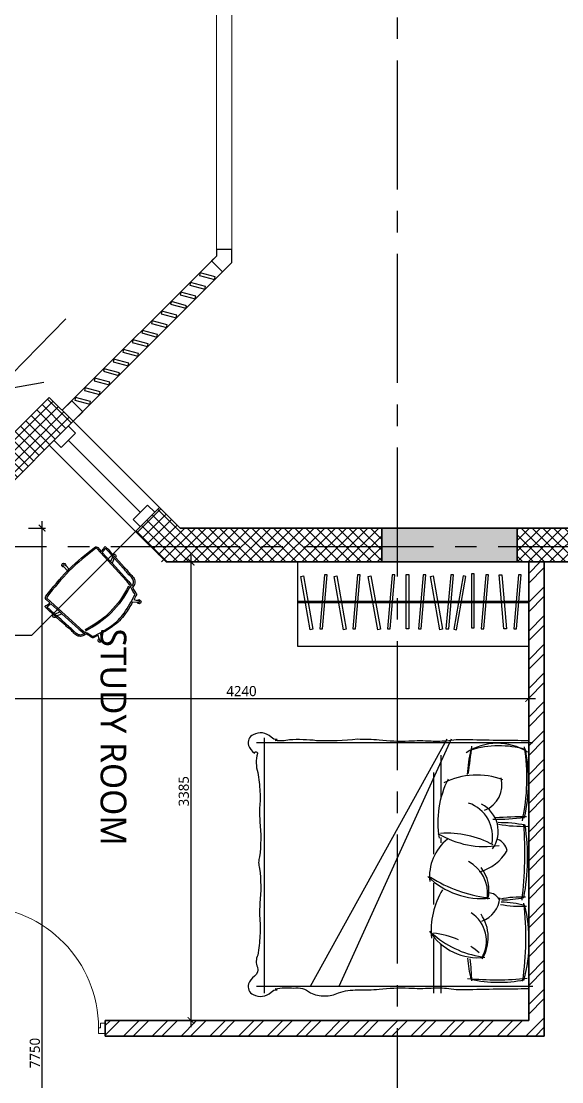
# Model space of a CAD drawing. Header units: millimetres. Extents: x -2409243 to -2334937, y -643723 to -441957.
# Drawn here: x -2348685 to -2344696, y -473130 to -465301 of the extents above; entities that cross this region are included whole.
import ezdxf

# ---------------------------------------------------------------- set-up
doc = ezdxf.new("R2010")
doc.units = ezdxf.units.MM
doc.header["$MEASUREMENT"] = 0
doc.header["$PDMODE"] = 67
doc.linetypes.add('CENTER2', pattern=[28.575, 19.05, -3.175, 3.175, -3.175])
for name, color, linetype in [('A-Anno-Grid Lines', 154, 'Continuous'), ('A-Railing', 4, 'Continuous'), ('A-Wall Patt', 8, 'Continuous'), ('A-Window', 4, 'Continuous'), ('S-Conc Patt', 9, 'Continuous'), ('TAGS', 7, 'Continuous')]:
    doc.layers.add(name, color=color, linetype=linetype)
for name, color, linetype, lineweight in [('A-Detail Lines', 8, 'Continuous', 25), ('A-Door', 4, 'Continuous', 9), ('A-DTLS-Fine Elevation', 5, 'Continuous', 25), ('A-Wall Ele', 3, 'Continuous', 20), ('A-Wall Sec', 1, 'Continuous', 30), ('AREA', 6, 'Continuous', 25), ('COL', 15, 'Continuous', 25), ('S-Concrete', 40, 'Continuous', 30)]:
    doc.layers.add(name, color=color, linetype=linetype, lineweight=lineweight)
doc.layers.add('I-Furniture', color=7, linetype='Continuous', lineweight=25, true_color=0xd17000)
doc.styles.get("Standard").update_dxf_attribs({"font": 'trebuc.ttf'})
doc.dimstyles.new('DIM 1', dxfattribs={"dimtxt": 175, "dimasz": 200, "dimexe": 100, "dimexo": 50, "dimgap": 125, "dimtad": 3, "dimdec": 0, "dimtxsty": 'Standard', "dimblk": 'OBLIQUE', "dimcen": 250, "dimdle": 100, "dimclrd": 256, "dimclre": 256, "dimclrt": 256, "dimadec": 0, "dimazin": 0, "dimtfac": 1, "dimtdec": 0, "dimtmove": 1, "dimatfit": 3, "dimldrblk": 'OBLIQUE', "dimfxl": 300, "dimfxlon": 1, "dimlwd": -1, "dimlwe": -1, "dimarcsym": 0})
doc.dimstyles.new('IIITD_WD_M @ 50', dxfattribs={"dimscale": 50, "dimtxt": 1.5, "dimasz": 1, "dimexe": 0.5, "dimexo": 0.25, "dimgap": 0.3, "dimtad": 1, "dimdec": 0, "dimrnd": 1, "dimzin": 0, "dimdsep": 46, "dimtxsty": 'Standard', "dimblk": 'ARCHTICK', "dimcen": 0.2, "dimdle": 1, "dimclrd": 1, "dimclre": 1, "dimclrt": 5, "dimadec": 0, "dimazin": 0, "dimtfac": 1, "dimtdec": 0, "dimtofl": 0, "dimtmove": 0, "dimatfit": 0, "dimfxl": 2, "dimfxlon": 1, "dimtolj": 1, "dimtzin": 0, "dimlwd": -1, "dimlwe": -1, "dimarcsym": 0})
pattern_1 = [(225, (-1525842.595, -761258.91), (39.7747564, -39.7747564), []), (315, (-1525842.595, -761258.91), (39.7747564, 39.7747564), [])]

# ---------------------------------------------------------------- blocks, each defined once
blk = doc.blocks.new('Cols Residences')
at = {"layer": 'S-Conc Patt'}
blk.add_hatch(color=256, dxfattribs=at).paths.add_polyline_path([(-5171.6, -18649.3), (-4921.6, -18649.3), (-4921.6, -17649.3), (-5171.6, -17649.3)])
at = {"layer": 'S-Concrete', "lineweight": 35}
blk.add_lwpolyline([(-5171.6, -18649.3), (-4921.6, -18649.3), (-4921.6, -17649.3), (-5171.6, -17649.3)], close=True, dxfattribs=at)
blk = doc.blocks.new('Bay Win TRIAN')
at = {"layer": 'A-Window'}
for p, q in [((20940.3, -6881.9), (20303.9, -6245.5)), ((20763.5, -7058.7), (20127.1, -6422.3))]:
    blk.add_line(p, q, dxfattribs=at)
at = {"layer": 'A-Window', "color": 2, "lineweight": 30}
blk.add_line((20268.5, -6386.9), (20798.8, -6917.2), dxfattribs=at)
at = {"layer": 'A-Window'}
for points in [[(20268.5, -6280.8), (20321.5, -6333.9), (20215.5, -6439.9), (20162.4, -6386.9)], [(20904.9, -6917.2), (20851.9, -6864.2), (20745.8, -6970.3), (20798.8, -7023.3)]]:
    blk.add_lwpolyline(points, dxfattribs=at)
blk = doc.blocks.new('ABL_Door_S - 1000 x 2100-11-3 Second Floor Lvl')
at = {"layer": 'A-Door', "color": 5}
for p, q in [((-500, 37.5), (-450, 37.5)), ((-500, -37.5), (-500, 37.5)), ((-450, 37.5), (-450, -2.5)), ((450, 37.5), (450, -2.5)), ((500, 37.5), (450, 37.5)), ((500, -37.5), (500, 37.5)), ((-500, -37.5), (-465, -37.5)), ((-465, -2.5), (-450, -2.5)), ((-465, -37.5), (-465, -2.5)), ((-430, -37.5), (-465, -37.5)), ((465, -2.5), (450, -2.5)), ((465, -37.5), (465, -2.5)), ((500, -37.5), (465, -37.5))]:
    blk.add_line(p, q, dxfattribs=at)
at = {"layer": 'A-Door', "color": 5, "lineweight": 18}
for p, q in [((-465, -37.5), (-465, -902.4)), ((-430, -37.5), (-430, -902.4)), ((-430, -902.4), (-465, -902.4))]:
    blk.add_line(p, q, dxfattribs=at)
at = {"layer": 'A-Door'}
blk.add_arc((-450, -2.5), 900, 271.27334, 0, dxfattribs=at)
blk = doc.blocks.new('Grid Residences')
at = {"layer": 'A-Anno-Grid Lines', "linetype": 'CENTER2', "ltscale": 50}
for p, q in [((-5056.6, 2923), (-5056.6, -27704.4)), ((12818.2, -17764.3), (-37818, -17764.3))]:
    blk.add_line(p, q, dxfattribs=at)
blk = doc.blocks.new('the Vertical FIN')
at = {"layer": 'A-DTLS-Fine Elevation'}
blk.add_lwpolyline([(-1144062.6, 206601.7), (-1143968.4, 206667.7), (-1143956.9, 206651.3), (-1144051.1, 206585.4), (-1144062.6, 206601.7)], dxfattribs=at)
blk = doc.blocks.new('Shading B')
at = {"layer": 'A-DTLS-Fine Elevation', "color": 2}
blk.add_line((-1141727, 206625.5), (-1141645.7, 206706.8), dxfattribs=at)
for points in [[(-1141645.7, 206706.8), (-1141716.4, 206777.5)], [(-1141727, 206625.5), (-1141797.7, 206696.2)]]:
    blk.add_lwpolyline(points, dxfattribs=at)
blk.add_lwpolyline([(-1140659.8, 205558.3), (-1140695.2, 205593.7), (-1140613.9, 205675), (-1140544.8, 205605.9), (-1140544.8, 205508.3), (-1140659.8, 205508.3)], close=True, dxfattribs=at)
at = {"layer": 'A-DTLS-Fine Elevation', "rotation": 339.9999999999999}
for p in [(-137299.3, -378813.7), (-137228.5, -378884.4), (-137157.8, -378955.2), (-137087.1, -379025.9), (-137016.4, -379096.6), (-136945.7, -379167.3), (-136875, -379238), (-136804.3, -379308.7), (-136733.6, -379379.4), (-136662.9, -379450.1), (-136592.1, -379520.8), (-136521.4, -379591.6), (-136450.7, -379662.3), (-136380, -379733)]:
    blk.add_blockref('the Vertical FIN', p, dxfattribs=at)
blk = doc.blocks.new('_Oblique')
at = {"layer": 'AREA', "color": 0, "lineweight": -2}
blk.add_line((-0.5, -0.5), (0.5, 0.5), dxfattribs=at)
blk = doc.blocks.new('A$C6B7C0178')
at = {"layer": 'I-Furniture', "linetype": 'ByBlock'}
for p, q in [((147.6, 942.2), (147.6, -943.9)), ((2097.6, 942.2), (2097.6, -943.9)), ((2129.5, 905.7), (89.5, 905.7)), ((1494.9, 932.3), (486, -894.3)), ((1526.8, 932.3), (696.9, -894.3)), ((1450.1, 813), (1450.1, 507.4)), ((1396.1, 685.2), (1396.1, 83.4)), ((1450.1, 206.4), (1450.1, 167.1)), ((1396.1, -131.5), (1396.1, -288.1)), ((1396.1, -540.4), (1396.1, -943.9)), ((1450.1, -581.9), (1450.1, -943.9)), ((2129.5, -894.3), (89.5, -894.3))]:
    blk.add_line(p, q, dxfattribs=at)
at = {"layer": 'I-Furniture', "color": 0, "linetype": 'ByBlock'}
for points in [[(533.5, 921, 0.045167), (333.1, 926.7, -0.080578), (228.8, 921.7, 0.238231), (242.3, 928.9, -0.211134), (198.7, 946.8, 0.329446), (66.1, 964.9, 0.37589), (30.8, 886, 0.123892), (74.8, 829.4, -1.08815), (96.4, 825.5, 0.141351), (99, 686.5, -0.036442), (115.1, 543.2, -0.046791), (113, 427.6, 0.023628), (115.2, 321.4, -0.055897), (112.6, 64.2, 0.053528), (105.4, 21.1, 0.053528), (112.6, -21.9, -0.055897), (115.2, -279.1, 0.026973), (113, -372.1, -0.036947), (115.1, -518.5, -0.036442), (99, -661.9, 0.219023), (96.4, -751.5, -0.342539), (74.8, -817.9, 0.123892), (30.8, -874.5, 0.37589), (66.1, -953.4, 0.329446), (198.7, -935.3, -0.211134), (242.3, -917.4, 0.238231), (228.8, -910.2, -0.06219), (364, -905.3, -0.218233), (487.4, -939.9, 0.123513), (593.5, -962.6, 0.129887), (695.4, -940.6, -0.095063), (836, -919.5, 0.016498), (995.4, -913.6, -0.039412), (1214.2, -905.3, 0.025508), (1378, -905.3, -0.038458), (1509.4, -908.1, 0.058958), (1655, -915.1, 0.00267), (1897.7, -910.1, 0.015571), (2092.1, -907.4)], [(836, 931, -0.037552), (533.5, 921)], [(2092.1, 918.9, 0.015571), (1897.7, 921.6, 0.00267), (1655, 926.6, 0.058958), (1509.4, 919.6, -0.038458), (1378, 916.8, 0.025508), (1214.2, 916.8, -0.039412), (995.4, 925.1, 0.016498), (836, 931)]]:
    blk.add_lwpolyline(points, format="xyb", dxfattribs=at)
at = {"layer": 'I-Furniture', "linetype": 'ByBlock'}
for centre, radius, start, end in [((1868.1, 489), 412.9, 57.50996, 123.83359), ((-5560.5, 1717.9), 7288.1, 351.78117, 353.39583), ((581.4, 645.8), 1504.3, 347.86982, 8.79408), ((1568.8, 211.5), 263.9, 348.04126, 70.83423), ((2087.8, -2734.3), 3094.1, 90.10628, 94.33117), ((1497.6, -462), 700.5, 61.04555, 94.14969), ((2056.8, 1292.9), 1004.4, 259.58899, 272.04467), ((-922.4, 93.1), 2992.6, 353.31461, 4.03012), ((1531.3, -205.2), 264.4, 353.15408, 62.00006), ((1908.9, 748.1), 991.7, 237.38037, 263.30341), ((2046, -1016.5), 783.4, 87.82608, 101.47674), ((2039, 490.5), 792.3, 259.16666, 273.12297), ((-46.6, -535.6), 2124.9, 351.34743, 6.9362), ((1537.9, -557.6), 248.8, 329.37057, 56.89186), ((1858.8, 23.7), 706.3, 227.32013, 261.4624), ((1327.7, -1127.5), 630.9, 66.29818, 83.85386), ((1327.7, -1127.5), 630.9, 49.95083, 56.95102), ((442.2, -863.9), 1236.5, 0.50285, 8.08125), ((1857.5, 1187.5), 2031.9, 264.09351, 276.47074)]:
    blk.add_arc(centre, radius, start, end, dxfattribs=at)
at = {"layer": 'I-Furniture', "color": 0, "linetype": 'ByBlock'}
for centre, radius, start, end in [((1879.9, 179.9), 703.1, 73.92635, 107.14087), ((2516.9, 630.6), 872.7, 165.31772, 177.37508), ((890.3, 621.3), 1207.2, 347.2408, 11.19019), ((2130.4, 319.7), 702.3, 153.05383, 189.66304), ((1715.9, 122.1), 544.7, 69.30257, 116.50263), ((1698.1, 596.8), 204, 291.42947, 14.36519), ((1653.1, 252.6), 221.1, 324.16706, 63.84213), ((1857.5, 1939.5), 1598.8, 269.15358, 277.55329), ((1872.4, -784), 1099.9, 79.53013, 89.93405), ((1773.9, 803.3), 663.7, 238.65419, 279.19769), ((527.5, 56.5), 1563.4, 349.17173, 8.86881), ((1721.1, -82.7), 354.6, 128.72781, 185.68132), ((1828.3, 86.2), 114.2, 12.1757, 68.32069), ((1643.7, 283.4), 343.1, 285.40176, 329.7122), ((1532, -184.7), 273.7, 346.32965, 38.08121), ((1754.6, 327.2), 571.8, 225.52687, 275.81296), ((1942.5, -477.9), 564.2, 148.12209, 185.95224), ((1797.4, -297.2), 95.5, 30.11341, 85.89742), ((1688.7, -222.9), 198.3, 289.13347, 355.09328), ((1872.8, -1051.6), 781.6, 75.3434, 88.38757), ((1866.5, 803.9), 1059.5, 271.8337, 280.6945), ((1000.4, -557.8), 1101.9, 344.97475, 13.7789), ((1499, -531.5), 301.4, 328.65688, 34.64912), ((1724, -259.4), 421.6, 212.32623, 277.00001), ((2607.6, -614.5), 961.8, 184.22693, 193.57633), ((1876.1, 63.5), 926.4, 257.31751, 281.74345)]:
    blk.add_arc(centre, radius, start, end, dxfattribs=at)
blk = doc.blocks.new('executive study table')
at = {"layer": 'I-Furniture'}
for p, q in [((-154.8, 570.5), (-132.8, 571.8)), ((-140.1, 567.4), (-138.6, 571.4)), ((-171.4, 533), (-152.1, 533.9)), ((-171.4, 7.1), (-152.1, 6.3)), ((-154.8, -30.4), (-132.8, -31.6)), ((-140.1, -27.3), (-138.6, -31.3))]:
    blk.add_line(p, q, dxfattribs=at)
for points in [[(-509.3, 270.1, -0.04406), (-503.5, 336.3, -0.026544), (-479.9, 437.2), (-506.4, 458, -3.638528), (-496.2, 469.6), (-474.1, 456.5, -0.010397), (-461.2, 495, -0.318214), (-451.9, 501.6, 0.043075), (-444.2, 502.2, 0.035302), (-412, 510, 0.013054), (-402.6, 513.2, -0.140274), (-393.2, 546.3, -0.187796), (-364.5, 567.7, -0.087841), (-327.1, 571.3, 0.059908), (-290.6, 572.8, -0.051364), (-253.8, 574.9), (-195.8, 578.2), (-157.3, 580.4, -1), (-129.2, 582), (-94.6, 584), (-77.1, 585, -0.040528), (-60.7, 584.6, 0.019703), (-50, 583.9, -0.367951), (-46, 580.2, -0.076399), (-46.1, 573.9, -0.223629), (-47.9, 571.3, -0.09063), (-48.4, 571.1, 0.435593), (-48.6, 570.8), (-49.6, 566.3, 0.041397), (-51.7, 551.8, 0.005779), (-52.3, 541.9, 0.01447), (-52.3, 538.4), (-15.2, 540.1, -0.416429), (3.3, 523.6, -0.025896), (23.2, 279.6), (60, 277.5, -3.543521), (59.1, 262.1), (23.2, 261.7, -0.026019), (3.3, 16.5, -0.416429), (-15.2, 0), (-52.3, 1.7, 0.01447), (-52.3, -1.7, 0.005779), (-51.7, -11.7, 0.041397), (-49.6, -26.2), (-48.6, -30.7, 0.435593), (-48.4, -31, -0.09063), (-47.9, -31.2, -0.223629), (-46.1, -33.7, -0.076399), (-46, -40.1, -0.367951), (-50, -43.7, 0.019703), (-60.7, -44.4, -0.040528), (-77.1, -44.8), (-94.6, -43.8), (-129.2, -41.8, -1), (-157.3, -40.2), (-195.8, -38), (-253.8, -34.7, -0.051364), (-290.6, -32.6, 0.059908), (-327.1, -31.2, -0.087841), (-364.5, -27.6, -0.187796), (-393.2, -6.1, -0.140274), (-402.6, 26.9, 0.013054), (-412, 30.2, 0.035302), (-444.2, 37.9, 0.043075), (-451.9, 38.6, -0.318214), (-461.2, 45.1, -0.010397), (-474.1, 83.6), (-496.2, 70.5, -3.638528), (-506.4, 82.2), (-479.9, 102.9, -0.026544), (-503.5, 203.8, -0.04406)], [(-154.8, 570.5), (-171.4, 533), (-338.7, 525.4, 0.002292), (-353, 524.7), (-376.5, 521.6, 0.066419), (-392.5, 517.3, -0.120179), (-384.7, 541, -0.187796), (-361.8, 558.1, -0.087841), (-327.9, 561.3, 0.059908), (-289, 562.9, -0.052112), (-253.7, 564.9), (-195.2, 568.2)], [(-152.1, 533.9), (-62.3, 538, -0.01546), (-62.3, 542.3, -0.005779), (-61.7, 552.4, -0.041397), (-59.4, 568.6), (-58.4, 572.5, -0.044554), (-58, 574.3, -0.006403), (-61.7, 574.6, 0.040528), (-76.6, 575), (-94, 574), (-132.8, 571.8, -0.154174), (-140.1, 567.4)], [(-499.3, 270.1, 0.04406), (-493.6, 205.6, 0.042095), (-451.8, 48.6, -0.042637), (-442.5, 47.8, -0.035302), (-409, 39.7, -0.026112), (-389.4, 32.4, 0.070764), (-375.2, 28.4), (-352.1, 25.4, 0.002232), (-338.2, 24.7), (-14.7, 10, 0.431435), (-6.7, 17.3, 0.026929), (13.4, 270.1, 0.026929), (-6.7, 522.8, 0.431435), (-14.7, 530.1), (-338.2, 515.4, 0.002232), (-352.1, 514.7), (-375.2, 511.7, 0.070764), (-389.4, 507.8, -0.026112), (-409, 500.4, -0.035302), (-442.5, 492.3, -0.042637), (-451.8, 491.6, 0.042095), (-493.6, 334.6, 0.04406)], [(-154.8, -30.4), (-171.4, 7.1), (-338.7, 14.7, -0.002292), (-353, 15.5), (-376.5, 18.5, -0.066419), (-392.5, 22.8, 0.120179), (-384.7, -0.8, 0.187796), (-361.8, -17.9, 0.087841), (-327.9, -21.2, -0.059908), (-289, -22.8, 0.052112), (-253.7, -24.7), (-195.2, -28.1)], [(-152.1, 6.3), (-62.3, 2.2, 0.01546), (-62.3, -2.1, 0.005779), (-61.7, -12.3, 0.041397), (-59.4, -28.5), (-58.4, -32.4, 0.044554), (-58, -34.1, 0.006403), (-61.7, -34.5, -0.040528), (-76.6, -34.8), (-94, -33.8), (-132.8, -31.6, 0.154174), (-140.1, -27.3)]]:
    blk.add_lwpolyline(points, format="xyb", close=True, dxfattribs=at)
for points in [[(-157.3, 580.4), (-129.2, 582)], [(-157.3, -40.2), (-129.2, -41.8)]]:
    blk.add_lwpolyline(points, dxfattribs=at)
for points in [[(-496.2, 469.6), (-505.3, 475, 0.915293), (-513.5, 463.6), (-506.4, 458)], [(-385.5, 38.8, -0.074007), (-424.7, 270.1, -0.074007), (-385.5, 501.3)], [(-375.9, 41.9, -0.073942), (-414.7, 270.1, -0.073942), (-375.9, 498.2)], [(23.4, 270.1, -0.000012), (23.4, 270, -0.000012)], [(60, 277.5), (69.1, 277, -0.745022), (68.1, 262.2), (59.1, 262.1)], [(-496.2, 70.5), (-505.3, 65.1, -0.915293), (-513.5, 76.6), (-506.4, 82.2)]]:
    blk.add_lwpolyline(points, format="xyb", dxfattribs=at)
at = {"layer": 'I-Furniture', "elevation": -950}
blk.add_lwpolyline([(23.6, 261.7, 0.001894), (23.2, 279.6, 0.000296)], format="xyb", dxfattribs=at)
blk = doc.blocks.new('A$C2AB22295')
at = {"layer": 'I-Furniture', "linetype": 'Continuous'}
for p, q in [((-1716.7, -289.9), (-11.7, -289.9)), ((-1716.7, -299.9), (-11.7, -299.9))]:
    blk.add_line(p, q, dxfattribs=at)
for points in [[(-1716.7, 0.1), (-11.7, 0.1), (-11.7, -624.9), (-1716.7, -624.9)], [(-1674.7, -102.9), (-1605.2, -496.8), (-1624.9, -500.3), (-1694.4, -106.4)], [(-1518.1, -94), (-1552.9, -492.5), (-1533, -494.2), (-1498.1, -95.8)], [(-1428.4, -102.9), (-1358.9, -496.8), (-1378.6, -500.3), (-1448.1, -106.4)], [(-1275.6, -94), (-1310.5, -492.5), (-1290.6, -494.2), (-1255.7, -95.8)], [(-1176.1, -102.9), (-1106.6, -496.8), (-1126.3, -500.3), (-1195.8, -106.4)], [(-1019.5, -94), (-1054.3, -492.5), (-1034.4, -494.2), (-999.6, -95.8)], [(-895.8, -93.3), (-895.8, -493.3), (-915.8, -493.3), (-915.8, -93.3)], [(-791.5, -94), (-826.3, -492.5), (-806.4, -494.2), (-771.6, -95.8)], [(-717.9, -102.9), (-648.4, -496.8), (-668.1, -500.3), (-737.6, -106.4)], [(-587.5, -94), (-622.3, -492.5), (-602.4, -494.2), (-567.6, -95.8)], [(-494.7, -102.9), (-564.1, -496.8), (-544.4, -500.3), (-475, -106.4)], [(-433.1, -86.7), (-433.1, -486.7), (-413.1, -486.7), (-413.1, -86.7)], [(-328.2, -94), (-363, -492.5), (-343.1, -494.2), (-308.3, -95.8)], [(-209.9, -94), (-175, -492.5), (-194.9, -494.2), (-229.8, -95.8)], [(-87.4, -94), (-122.2, -492.5), (-102.3, -494.2), (-67.4, -95.8)]]:
    blk.add_lwpolyline(points, close=True, dxfattribs=at)
blk = doc.blocks.new('_ArchTick')
at = {"color": 0, "linetype": 'ByBlock', "const_width": 0.15}
blk.add_lwpolyline([(-0.5, -0.5), (0.5, 0.5)], dxfattribs=at)
blk = doc.blocks.new('*D709')
at = {"layer": 'A-Railing', "color": 1}
for p, q in [((-2348531.4, -476842.8), (-2348531.4, -468992.8)), ((-2348631.4, -469042.8), (-2348506.4, -469042.8)), ((-2348631.4, -476792.8), (-2348506.4, -476792.8))]:
    blk.add_line(p, q, dxfattribs=at)
at = {"layer": 'Defpoints', "color": 0}
for p in [(-2350139.9, -469042.8), (-2348531.4, -469042.8), (-2350139.9, -476792.8)]:
    blk.add_point(p, dxfattribs=at)
at = {"layer": 'A-Railing', "color": 1, "xscale": 50, "yscale": 50, "zscale": 50}
for p, rotation in [((-2348531.4, -469042.8), 90), ((-2348531.4, -476792.8), 270)]:
    blk.add_blockref('_ArchTick', p, dxfattribs=dict(at, rotation=rotation))
at = {"layer": 'A-Railing', "color": 5, "insert": (-2348584.6, -472917.8), "char_height": 75, "attachment_point": 5, "rotation": 90}
blk.add_mtext('\\A1;7750', dxfattribs=at)
blk = doc.blocks.new('*D710')
at = {"layer": 'A-Railing', "color": 1}
for p, q in [((-2351044.9, -473443.2), (-2351044.9, -473568.2)), ((-2341244.9, -473443.2), (-2341244.9, -473568.2)), ((-2351094.9, -473543.2), (-2341194.9, -473543.2))]:
    blk.add_line(p, q, dxfattribs=at)
at = {"layer": 'Defpoints', "color": 0}
for p in [(-2351044.9, -472927.8), (-2341244.9, -472927.8), (-2341244.9, -473543.2)]:
    blk.add_point(p, dxfattribs=at)
at = {"layer": 'A-Railing', "color": 1, "xscale": 50, "yscale": 50, "zscale": 50, "rotation": 180}
blk.add_blockref('_ArchTick', (-2351044.9, -473543.2), dxfattribs=at)
at = {"layer": 'A-Railing', "color": 1, "xscale": 50, "yscale": 50, "zscale": 50}
blk.add_blockref('_ArchTick', (-2341244.9, -473543.2), dxfattribs=at)
at = {"layer": 'A-Railing', "color": 5, "insert": (-2346144.9, -473490), "char_height": 75, "attachment_point": 5}
blk.add_mtext('\\A1;9800', dxfattribs=at)
blk = doc.blocks.new('*D733')
at = {"layer": 'A-Railing', "color": 1}
for p, q in [((-2349179.9, -470399.8), (-2349179.9, -470274.8)), ((-2344939.9, -470399.8), (-2344939.9, -470274.8)), ((-2349229.9, -470299.8), (-2344889.9, -470299.8))]:
    blk.add_line(p, q, dxfattribs=at)
at = {"layer": 'Defpoints', "color": 0}
for p in [(-2344939.9, -470299.8), (-2349179.9, -470843.3), (-2344939.9, -470843.3)]:
    blk.add_point(p, dxfattribs=at)
at = {"layer": 'A-Railing', "color": 1, "xscale": 50, "yscale": 50, "zscale": 50, "rotation": 180}
blk.add_blockref('_ArchTick', (-2349179.9, -470299.8), dxfattribs=at)
at = {"layer": 'A-Railing', "color": 1, "xscale": 50, "yscale": 50, "zscale": 50}
blk.add_blockref('_ArchTick', (-2344939.9, -470299.8), dxfattribs=at)
at = {"layer": 'A-Railing', "color": 5, "insert": (-2347059.9, -470246.6), "char_height": 75, "attachment_point": 5}
blk.add_mtext('\\A1;4240', dxfattribs=at)
blk = doc.blocks.new('*D734')
at = {"layer": 'A-Railing', "color": 1}
for p, q in [((-2347432.5, -469242.8), (-2347432.5, -472727.8)), ((-2347332.5, -469292.8), (-2347457.5, -469292.8)), ((-2347332.5, -472677.8), (-2347457.5, -472677.8))]:
    blk.add_line(p, q, dxfattribs=at)
at = {"layer": 'Defpoints', "color": 0}
for p in [(-2346921.6, -469292.8), (-2347432.5, -472677.8), (-2346921.6, -472677.8)]:
    blk.add_point(p, dxfattribs=at)
at = {"layer": 'A-Railing', "color": 1, "xscale": 50, "yscale": 50, "zscale": 50}
for p, rotation in [((-2347432.5, -469292.8), 90), ((-2347432.5, -472677.8), 270)]:
    blk.add_blockref('_ArchTick', p, dxfattribs=dict(at, rotation=rotation))
at = {"layer": 'A-Railing', "color": 5, "insert": (-2347485.6, -470985.3), "char_height": 75, "attachment_point": 5, "rotation": 90}
blk.add_mtext('\\A1;3385', dxfattribs=at)

msp = doc.modelspace()

# ---------------------------------------------------------------- hatches: boundary and pattern name
at = {"layer": 'A-Wall Patt'}
h = msp.add_hatch(dxfattribs=at)
h.set_pattern_fill('ANSI37', color=256, scale=450, angle=180, style=0)
h.set_pattern_definition(pattern_1)
h.paths.add_polyline_path([(-2349644.9, -469292.8), (-2349089.9, -469292.8), (-2349089.9, -469042.8), (-2348301.5, -468254.3), (-2348478.2, -468077.6), (-2349443.4, -469042.8), (-2349644.9, -469042.8)])
h = msp.add_hatch(dxfattribs=at)
h.set_pattern_fill('ANSI37', color=256, scale=450, angle=180, style=0)
h.set_pattern_definition(pattern_1)
h.paths.add_polyline_path([(-2346024.9, -469292.8), (-2346024.9, -469042.8), (-2347513, -469042.8), (-2347665.1, -468890.7), (-2347841.8, -469067.5), (-2347675.7, -469233.7), (-2347675.7, -469292.8)])
h = msp.add_hatch(dxfattribs=at)
h.set_pattern_fill('ANSI37', color=256, scale=450, angle=180, style=0)
h.set_pattern_definition(pattern_1)
h.paths.add_polyline_path([(-2345024.9, -469042.8), (-2345024.9, -469292.8), (-2342244.9, -469292.8), (-2342244.9, -469042.8)])
h = msp.add_hatch(dxfattribs=at)
h.set_pattern_fill('ANSI32', color=256, scale=400, style=0)
h.set_pattern_definition([(45, (-2351525.57, -482115.75), (-106.066, 106.066), []), (45, (-2351454.86, -482115.75), (-106.066, 106.066), [])])
h.paths.add_polyline_path([(-2344939.9, -469292.8), (-2344939.9, -472677.8), (-2348064.9, -472677.8), (-2348064.9, -472792.8), (-2344824.9, -472792.8), (-2344824.9, -469292.8)])

# ---------------------------------------------------------------- linework, layer by layer
at = {"layer": 'A-Wall Ele'}
for p, q in [((-2347129.9, -462342.8), (-2347129.9, -467082.8)), ((-2347129.9, -462342.8), (-2347129.9, -467082.8)), ((-2347244.9, -467035.1), (-2347244.9, -462457.8)), ((-2347244.9, -467035.1), (-2347244.9, -462457.8)), ((-2348382.8, -468173), (-2347244.9, -467035.1)), ((-2348382.8, -468173), (-2347244.9, -467035.1)), ((-2347129.9, -467082.8), (-2348301.5, -468254.3)), ((-2347129.9, -467082.8), (-2348301.5, -468254.3))]:
    msp.add_line(p, q, dxfattribs=at)
at = {"layer": 'A-Wall Sec', "lineweight": 35}
for p, q in [((-2348478.2, -468077.6), (-2349443.4, -469042.8)), ((-2348478.2, -468077.6), (-2349443.4, -469042.8)), ((-2348478.2, -468077.6), (-2348301.5, -468254.3)), ((-2348478.2, -468077.6), (-2348301.5, -468254.3)), ((-2348301.5, -468254.3), (-2349089.9, -469042.8)), ((-2348301.5, -468254.3), (-2349089.9, -469042.8)), ((-2347665.1, -468890.7), (-2347841.8, -469067.5)), ((-2347665.1, -468890.7), (-2347841.8, -469067.5)), ((-2347665.1, -468890.7), (-2347513, -469042.8)), ((-2347665.1, -468890.7), (-2347513, -469042.8)), ((-2347616.6, -469292.8), (-2347841.8, -469067.5)), ((-2347616.6, -469292.8), (-2347841.8, -469067.5)), ((-2347513, -469042.8), (-2346024.9, -469042.8)), ((-2347513, -469042.8), (-2346024.9, -469042.8)), ((-2346024.9, -469042.8), (-2346809.9, -469042.8)), ((-2346024.9, -469042.8), (-2346809.9, -469042.8)), ((-2342244.9, -469042.8), (-2345024.9, -469042.8)), ((-2342244.9, -469042.8), (-2345024.9, -469042.8)), ((-2347616.6, -469292.8), (-2346024.9, -469292.8)), ((-2347616.6, -469292.8), (-2346024.9, -469292.8)), ((-2345024.9, -469292.8), (-2342244.9, -469292.8)), ((-2345024.9, -469292.8), (-2342244.9, -469292.8)), ((-2344939.9, -469292.8), (-2344939.9, -472677.8)), ((-2344939.9, -469292.8), (-2344939.9, -472677.8)), ((-2344824.9, -472792.8), (-2344824.9, -469292.8)), ((-2344824.9, -472792.8), (-2344824.9, -469292.8)), ((-2344939.9, -472677.8), (-2348064.9, -472677.8)), ((-2348064.9, -472677.8), (-2348064.9, -472792.8)), ((-2344939.9, -472677.8), (-2348064.9, -472677.8)), ((-2348064.9, -472677.8), (-2348064.9, -472792.8)), ((-2348064.9, -472792.8), (-2344824.9, -472792.8)), ((-2348064.9, -472792.8), (-2344824.9, -472792.8))]:
    msp.add_line(p, q, dxfattribs=at)
at = {"layer": 'COL'}
msp.add_lwpolyline([(-2346024.9, -469042.8), (-2346024.9, -469292.8), (-2345024.9, -469292.8), (-2345024.9, -469042.8)], close=True, dxfattribs=at)
at = {"layer": 'I-Furniture'}
msp.add_lwpolyline([(-2347841.8, -469067.5), (-2348609.2, -469834.9), (-2349219.5, -469834.9)], dxfattribs=at)
at = {"layer": 'S-Concrete', "lineweight": 35}
msp.add_lwpolyline([(-2345024.9, -469292.8), (-2345024.9, -469042.8), (-2346024.9, -469042.8), (-2346024.9, -469292.8)], close=True, dxfattribs=at)

# ---------------------------------------------------------------- block references
at = {"layer": 'A-Anno-Grid Lines', "rotation": 90}
msp.add_blockref('Grid Residences', (-2363674.2, -464121.2), dxfattribs=at)
at = {"layer": 'A-Door', "xscale": -1, "rotation": 180}
msp.add_blockref('ABL_Door_S - 1000 x 2100-11-3 Second Floor Lvl', (-2348564.9, -472735.3), dxfattribs=at)
msp.add_blockref('ABL_Door_S - 1000 x 2100-11-3 Second Floor Lvl', (-2348564.9, -472735.3), dxfattribs=at)
at = {"layer": 'A-DTLS-Fine Elevation', "xscale": -1, "rotation": 180}
msp.add_blockref('Shading B', (-1206585.1, -261476.8), dxfattribs=at)
msp.add_blockref('Shading B', (-1206585.1, -261476.8), dxfattribs=at)
at = {"layer": 'A-Wall Ele', "xscale": -1, "rotation": 90}
msp.add_blockref('Bay Win TRIAN', (-2354723.7, -448127.3), dxfattribs=at)
msp.add_blockref('Bay Win TRIAN', (-2354723.7, -448127.3), dxfattribs=at)
at = {"layer": 'I-Furniture', "rotation": 134.9999999999311}
msp.add_blockref('executive study table', (-2348130, -469176.5, -450), dxfattribs=at)
at = {"layer": 'I-Furniture'}
for name, p in [('A$C2AB22295', (-2344928.2, -469292.9)), ('A$C6B7C0178', (-2347038.9, -471533))]:
    msp.add_blockref(name, p, dxfattribs=at)
at = {"layer": 'S-Concrete', "rotation": 90}
msp.add_blockref('Cols Residences', (-2363674.2, -464121.2), dxfattribs=at)

# ---------------------------------------------------------------- texts
at = {"layer": 'TAGS'}
msp.add_text('STUDY ROOM', height=189.95, rotation=270, dxfattribs=at).set_placement((-2348099.3, -469783.6))

# ---------------------------------------------------------------- dimensions: what is measured, and where the dimension line sits
at = {"layer": 'A-Railing'}
for base, p1, p2, picture, middle in [((-2348531.4, -469042.8), (-2350139.9, -476792.8), (-2350139.9, -469042.8), '*D709', (-2348584.6, -472917.8)), ((-2347432.5, -472677.8), (-2346921.6, -469292.8), (-2346921.6, -472677.8), '*D734', (-2347485.6, -470985.3))]:
    dim = msp.add_linear_dim(base=base, p1=p1, p2=p2, angle=90, dimstyle='IIITD_WD_M @ 50', override={"dimarcsym": 1}, dxfattribs=at)
    dim.commit()
    dim.dimension.update_dxf_attribs({"geometry": picture, "text_midpoint": middle})
for base, p1, p2, picture, middle in [((-2344939.9, -470299.8), (-2349179.9, -470843.3), (-2344939.9, -470843.3), '*D733', (-2347059.9, -470246.6)), ((-2341244.9, -473543.2), (-2351044.9, -472927.8), (-2341244.9, -472927.8), '*D710', (-2346144.9, -473490))]:
    dim = msp.add_linear_dim(base=base, p1=p1, p2=p2, dimstyle='IIITD_WD_M @ 50', override={"dimarcsym": 1}, dxfattribs=at)
    dim.commit()
    dim.dimension.update_dxf_attribs({"geometry": picture, "text_midpoint": middle})

# ---------------------------------------------------------------- leaders
at = {"layer": 'A-Detail Lines'}
msp.add_leader([(-2348880.5, -468033.1), (-2348354.9, -467498.2)], dimstyle='DIM 1', override={"dimasz": 300, "dimgap": 125, "dimtad": 0, "dimldrblk": 'Open90'}, dxfattribs=at)
msp.add_leader([(-2348880.5, -468033.1), (-2348354.9, -467498.2)], dimstyle='DIM 1', override={"dimasz": 300, "dimgap": 125, "dimtad": 0, "dimldrblk": 'Open90'}, dxfattribs=at)

doc.saveas('drawing.dxf')
